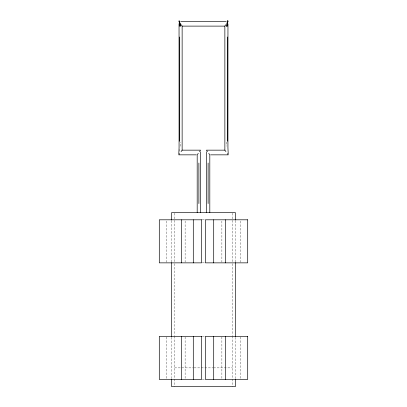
<?xml version="1.0" encoding="UTF-8"?>
<svg xmlns="http://www.w3.org/2000/svg" width="407" height="407" viewBox="0 0 407 407"><rect width="100%" height="100%" fill="white"/><g stroke="black" fill="none" stroke-linecap="round" stroke-linejoin="round"><path stroke-width="0.31" stroke-dasharray="2.04 1.53" d="M180.581 146.215L180.581 142.175M202.274 219.805L204.726 219.805M202.274 262.861L204.726 262.861M202.274 336.37L204.726 336.37M174.613 367.867L193.452 367.867M194.083 367.867L212.917 367.867M213.548 367.867L232.387 367.867M202.274 379.421L204.726 379.421M179.65 149.384L179.797 151.185M240.252 221.072L240.252 262.225M240.252 337.001L240.252 378.79M235.368 220.66L235.368 261.95M235.368 337.276L235.368 378.566M232.387 213.207L232.387 263.034M232.387 263.665L232.387 335.561M232.387 336.192L232.387 386.65M226.409 142.129L226.409 146.174M221.876 221.072L221.876 262.225M221.876 337.001L221.876 378.79M185.124 221.072L185.124 262.225M185.124 337.001L185.124 378.79M174.613 213.207L174.613 263.034M174.613 263.665L174.613 335.561M174.613 336.192L174.613 386.65M171.632 220.66L171.632 261.95M171.632 337.276L171.632 378.566M166.748 221.072L166.748 262.225M166.748 337.001L166.748 378.79"/><path stroke-width="0.61" d="M179.711 141.26L179.711 37.001M227.294 36.986L227.294 141.214M181.064 24.634L182.138 26.114L182.138 150.152L181.064 151.638M225.936 151.638L224.862 150.152L224.862 26.114L225.936 24.634M227.956 23.962L227.935 147.833L228.215 153.999M227.701 21.169L226.979 23.194L226.928 26.669L226.74 24.863M227.544 21.581L227.294 25.702L227.574 21.53M179.06 20.589L179.645 22.126L179.889 25.921L180.021 23.194L180.072 26.414L180.26 24.674M178.785 154.004L179.065 147.838L179.044 23.692M227.65 21.042L227.63 21.378L227.696 20.864M227.762 21.001L227.925 20.569M228.261 21.418L226.979 23.194M179.609 153.648L178.739 154.848L196.347 154.848M198.26 153.363L197.186 154.848L197.186 212.576M199.511 151.638L200.585 150.152L182.138 150.152M180.723 21.418L226.231 21.418M182.138 26.114L224.862 26.114M224.862 150.152L206.415 150.152L207.489 151.638M210.653 154.848L228.261 154.848L227.391 153.648M178.739 21.418L179.813 22.904L179.889 25.921M208.74 153.363L209.814 154.848L209.814 212.576M179.645 22.126L179.813 22.904M179.365 21.393L179.431 22.482L179.355 21.159M235.368 220.039L235.368 212.576L171.632 212.576L171.632 220.039M235.368 262.586L235.368 336.645M235.368 379.192L235.368 386.65L171.632 386.65L171.632 379.192M225.605 219.805L225.605 262.861M225.605 336.37L225.605 379.421M213.706 219.805L213.706 262.861M213.706 336.37L213.706 379.421M208.114 163.039L208.114 203.571M206.415 151.78L206.415 212.576M200.585 151.78L200.585 212.576M198.886 163.039L198.886 203.571M193.294 219.805L193.294 262.861M193.294 336.37L193.294 379.421M181.395 219.805L181.395 262.861M181.395 336.37L181.395 379.421M171.632 262.586L171.632 336.645M179.543 21.866L179.711 25.448L179.543 21.866M201.618 219.805L159.295 219.805L159.295 262.861L201.618 262.861L201.618 219.805M247.705 219.805L205.382 219.805L205.382 262.861L247.705 262.861L247.705 219.805M201.618 336.37L159.295 336.37L159.295 379.421L201.618 379.421L201.618 336.37M247.705 336.37L205.382 336.37L205.382 379.421L247.705 379.421L247.705 336.37"/></g></svg>
